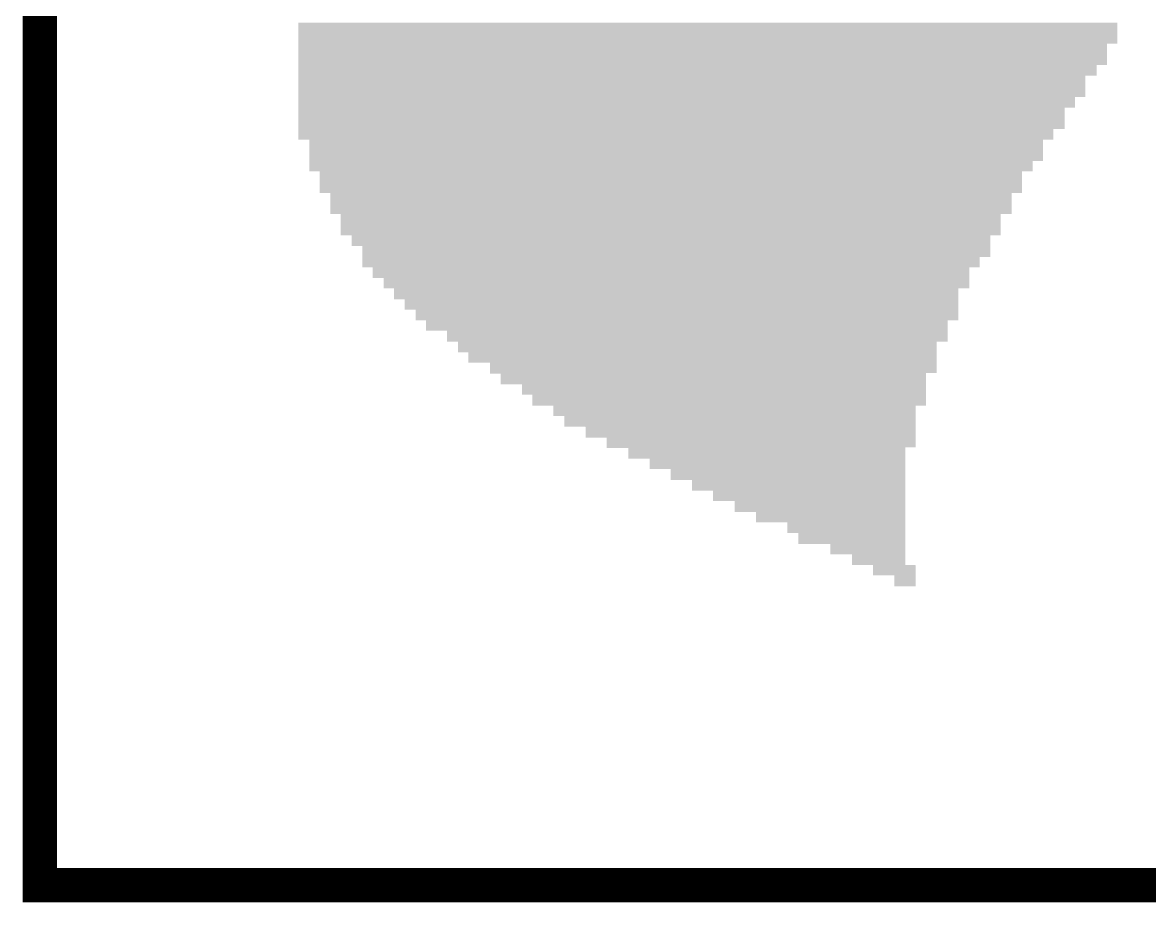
# Model space of a CAD drawing. Extents: x -0.1 to 57.1, y -0.1 to 42.5.
# Drawn here: x 2.215 to 4.503, y 38.965 to 40.752 of the extents above; entities that cross this region are included whole.
import ezdxf

# ---------------------------------------------------------------- set-up
doc = ezdxf.new("R2010")
doc.units = 0
doc.layers.add('02_ASSY1_GBR', color=6, linetype='CONTINUOUS')

msp = doc.modelspace()

# ---------------------------------------------------------------- linework, layer by layer
at = {"layer": '02_ASSY1_GBR', "const_width": 0.07}
msp.add_lwpolyline([(19.75, 42.5), (2.25, 42.5), (2.25, 39), (19.75, 39)], dxfattribs=at)
at = {"layer": '02_ASSY1_GBR'}
for points in [[(2.77502, 40.751852), (2.77502, 40.75198), (4.438, 40.751852), (4.438128, 40.75198)], [(2.77502, 40.709054), (2.77502, 40.751852), (4.43798, 40.709054), (4.438, 40.751852)], [(2.77502, 40.709), (2.77502, 40.709054), (4.437926, 40.709), (4.43798, 40.709054)], [(2.77502, 40.70898), (2.77502, 40.709), (4.417128, 40.70898), (4.437926, 40.709)], [(2.77502, 40.708852), (2.77502, 40.70898), (4.417, 40.708852), (4.417128, 40.70898)], [(2.77502, 40.666054), (2.77502, 40.708852), (4.41698, 40.666054), (4.417, 40.708852)], [(2.77502, 40.666), (2.77502, 40.666054), (4.416926, 40.666), (4.41698, 40.666054)], [(2.77502, 40.66598), (2.77502, 40.666), (4.396128, 40.66598), (4.416926, 40.666)], [(2.77502, 40.665852), (2.77502, 40.66598), (4.396, 40.665852), (4.396128, 40.66598)], [(2.77502, 40.644054), (2.77502, 40.665852), (4.39598, 40.644054), (4.396, 40.665852)], [(2.77502, 40.644), (2.77502, 40.644054), (4.395926, 40.644), (4.39598, 40.644054)], [(2.77502, 40.64398), (2.77502, 40.644), (4.373128, 40.64398), (4.395926, 40.644)], [(2.77502, 40.643852), (2.77502, 40.64398), (4.373, 40.643852), (4.373128, 40.64398)], [(2.77502, 40.601054), (2.77502, 40.643852), (4.37298, 40.601054), (4.373, 40.643852)], [(2.77502, 40.601), (2.77502, 40.601054), (4.372926, 40.601), (4.37298, 40.601054)], [(2.77502, 40.60098), (2.77502, 40.601), (4.352128, 40.60098), (4.372926, 40.601)], [(2.77502, 40.600852), (2.77502, 40.60098), (4.352, 40.600852), (4.352128, 40.60098)], [(2.77502, 40.579054), (2.77502, 40.600852), (4.35198, 40.579054), (4.352, 40.600852)], [(2.77502, 40.579), (2.77502, 40.579054), (4.351926, 40.579), (4.35198, 40.579054)], [(2.77502, 40.57898), (2.77502, 40.579), (4.331128, 40.57898), (4.351926, 40.579)], [(2.77502, 40.578852), (2.77502, 40.57898), (4.331, 40.578852), (4.331128, 40.57898)], [(2.77502, 40.536054), (2.77502, 40.578852), (4.33098, 40.536054), (4.331, 40.578852)], [(2.77502, 40.536), (2.77502, 40.536054), (4.330926, 40.536), (4.33098, 40.536054)], [(2.77502, 40.53598), (2.77502, 40.536), (4.308128, 40.53598), (4.330926, 40.536)], [(2.77502, 40.535852), (2.77502, 40.53598), (4.308, 40.535852), (4.308128, 40.53598)], [(2.77502, 40.514054), (2.77502, 40.535852), (4.30798, 40.514054), (4.308, 40.535852)], [(2.775074, 40.514), (2.77502, 40.514054), (4.307926, 40.514), (4.30798, 40.514054)], [(2.796872, 40.51398), (2.796852, 40.514), (4.287128, 40.51398), (4.307926, 40.514)], [(2.79698, 40.513872), (2.796872, 40.51398), (4.28702, 40.513872), (4.287128, 40.51398)], [(2.796982, 40.513852), (2.79698, 40.513872), (4.287, 40.513852), (4.28702, 40.513872)], [(2.796994, 40.471054), (2.796982, 40.513852), (4.28698, 40.471054), (4.287, 40.513852)], [(2.796994, 40.471), (2.796994, 40.471054), (4.286926, 40.471), (4.28698, 40.471054)], [(2.796994, 40.47098), (2.796994, 40.471), (4.266128, 40.47098), (4.286926, 40.471)], [(2.796994, 40.470852), (2.796994, 40.47098), (4.266, 40.470852), (4.266128, 40.47098)], [(2.797, 40.450074), (2.796994, 40.470852), (4.26598, 40.450074), (4.266, 40.470852)], [(2.79702, 40.450054), (2.797, 40.450074), (4.26598, 40.450054), (4.26598, 40.450074)], [(2.797054, 40.45002), (2.79702, 40.450054), (4.265946, 40.45002), (4.26598, 40.450054)], [(2.817852, 40.45), (2.797054, 40.45002), (4.265926, 40.45), (4.265946, 40.45002)], [(2.817872, 40.44998), (2.817852, 40.45), (4.244128, 40.44998), (4.265926, 40.45)], [(2.81798, 40.449872), (2.817872, 40.44998), (4.24402, 40.449872), (4.244128, 40.44998)], [(2.817982, 40.449852), (2.81798, 40.449872), (4.244, 40.449852), (4.24402, 40.449872)], [(2.818, 40.406074), (2.817982, 40.449852), (4.24398, 40.406074), (4.244, 40.449852)], [(2.81802, 40.406054), (2.818, 40.406074), (4.24398, 40.406054), (4.24398, 40.406074)], [(2.818054, 40.40602), (2.81802, 40.406054), (4.243946, 40.40602), (4.24398, 40.406054)], [(2.839852, 40.406), (2.818054, 40.40602), (4.243926, 40.406), (4.243946, 40.40602)], [(2.839872, 40.40598), (2.839852, 40.406), (4.223128, 40.40598), (4.243926, 40.406)], [(2.83998, 40.405872), (2.839872, 40.40598), (4.22302, 40.405872), (4.223128, 40.40598)], [(2.839982, 40.405852), (2.83998, 40.405872), (4.223, 40.405852), (4.22302, 40.405872)], [(2.84, 40.363074), (2.839982, 40.405852), (4.22298, 40.363074), (4.223, 40.405852)], [(2.84002, 40.363054), (2.84, 40.363074), (4.22298, 40.363054), (4.22298, 40.363074)], [(2.840054, 40.36302), (2.84002, 40.363054), (4.222946, 40.36302), (4.22298, 40.363054)], [(2.860852, 40.363), (2.840054, 40.36302), (4.222926, 40.363), (4.222946, 40.36302)], [(2.860872, 40.36298), (2.860852, 40.363), (4.201128, 40.36298), (4.222926, 40.363)], [(2.86098, 40.362872), (2.860872, 40.36298), (4.20102, 40.362872), (4.201128, 40.36298)], [(2.860982, 40.362852), (2.86098, 40.362872), (4.201, 40.362852), (4.20102, 40.362872)], [(2.861, 40.320074), (2.860982, 40.362852), (4.20098, 40.320074), (4.201, 40.362852)], [(2.86102, 40.320054), (2.861, 40.320074), (4.20098, 40.320054), (4.20098, 40.320074)], [(2.861054, 40.32002), (2.86102, 40.320054), (4.200946, 40.32002), (4.20098, 40.320054)], [(2.882852, 40.32), (2.861054, 40.32002), (4.200926, 40.32), (4.200946, 40.32002)], [(2.882872, 40.31998), (2.882852, 40.32), (4.180128, 40.31998), (4.200926, 40.32)], [(2.88298, 40.319872), (2.882872, 40.31998), (4.18002, 40.319872), (4.180128, 40.31998)], [(2.882982, 40.319852), (2.88298, 40.319872), (4.18, 40.319852), (4.18002, 40.319872)], [(2.883, 40.298074), (2.882982, 40.319852), (4.17999, 40.298074), (4.18, 40.319852)], [(2.883054, 40.29802), (2.883, 40.298074), (4.17999, 40.29802), (4.17999, 40.298074)], [(2.904852, 40.298), (2.883054, 40.29802), (4.17999, 40.298), (4.17999, 40.29802)], [(2.90498, 40.297872), (2.904852, 40.298), (4.179988, 40.297872), (4.17999, 40.298)], [(2.904992, 40.276054), (2.90498, 40.297872), (4.17998, 40.276054), (4.179988, 40.297872)], [(2.904992, 40.276), (2.904992, 40.276054), (4.179926, 40.276), (4.17998, 40.276054)], [(2.904992, 40.27598), (2.904992, 40.276), (4.158128, 40.27598), (4.179926, 40.276)], [(2.904992, 40.275852), (2.904992, 40.27598), (4.158, 40.275852), (4.158128, 40.27598)], [(2.905, 40.255074), (2.904992, 40.275852), (4.15798, 40.255074), (4.158, 40.275852)], [(2.90502, 40.255054), (2.905, 40.255074), (4.15798, 40.255054), (4.15798, 40.255074)], [(2.905054, 40.25502), (2.90502, 40.255054), (4.157946, 40.25502), (4.15798, 40.255054)], [(2.925852, 40.255), (2.905054, 40.25502), (4.157926, 40.255), (4.157946, 40.25502)], [(2.925872, 40.25498), (2.925852, 40.255), (4.137128, 40.25498), (4.157926, 40.255)], [(2.92598, 40.254872), (2.925872, 40.25498), (4.13702, 40.254872), (4.137128, 40.25498)], [(2.925982, 40.254852), (2.92598, 40.254872), (4.137, 40.254852), (4.13702, 40.254872)], [(2.926, 40.233074), (2.925982, 40.254852), (4.136988, 40.233074), (4.137, 40.254852)], [(2.926054, 40.23302), (2.926, 40.233074), (4.136988, 40.23302), (4.136988, 40.233074)], [(2.947852, 40.233), (2.926054, 40.23302), (4.136988, 40.233), (4.136988, 40.23302)], [(2.94798, 40.232872), (2.947852, 40.233), (4.136988, 40.232872), (4.136988, 40.233)], [(2.948, 40.212074), (2.94798, 40.232872), (4.13698, 40.212074), (4.136988, 40.232872)], [(2.94802, 40.212054), (2.948, 40.212074), (4.13698, 40.212054), (4.13698, 40.212074)], [(2.948054, 40.21202), (2.94802, 40.212054), (4.136946, 40.21202), (4.13698, 40.212054)], [(2.968852, 40.212), (2.948054, 40.21202), (4.136926, 40.212), (4.136946, 40.21202)], [(2.968872, 40.21198), (2.968852, 40.212), (4.115128, 40.21198), (4.136926, 40.212)], [(2.96898, 40.211872), (2.968872, 40.21198), (4.11502, 40.211872), (4.115128, 40.21198)], [(2.968982, 40.211852), (2.96898, 40.211872), (4.115, 40.211852), (4.11502, 40.211872)], [(2.969, 40.190074), (2.968982, 40.211852), (4.114992, 40.190074), (4.115, 40.211852)], [(2.969054, 40.19002), (2.969, 40.190074), (4.114992, 40.19002), (4.114992, 40.190074)], [(2.990852, 40.19), (2.969054, 40.19002), (4.114992, 40.19), (4.114992, 40.19002)], [(2.99098, 40.189872), (2.990852, 40.19), (4.114992, 40.189872), (4.114992, 40.19)], [(2.991, 40.169074), (2.99098, 40.189872), (4.114986, 40.169074), (4.114992, 40.189872)], [(2.991054, 40.16902), (2.991, 40.169074), (4.114986, 40.16902), (4.114986, 40.169074)], [(3.012852, 40.169), (2.991054, 40.16902), (4.114986, 40.169), (4.114986, 40.16902)], [(3.01298, 40.168872), (3.012852, 40.169), (4.114986, 40.168872), (4.114986, 40.169)], [(3.013, 40.147074), (3.01298, 40.168872), (4.11498, 40.147074), (4.114986, 40.168872)], [(3.01302, 40.147054), (3.013, 40.147074), (4.11498, 40.147054), (4.11498, 40.147074)], [(3.013054, 40.14702), (3.01302, 40.147054), (4.114946, 40.14702), (4.11498, 40.147054)], [(3.033852, 40.147), (3.013054, 40.14702), (4.114926, 40.147), (4.114946, 40.14702)], [(3.033872, 40.14698), (3.033852, 40.147), (4.093128, 40.14698), (4.114926, 40.147)], [(3.03398, 40.146872), (3.033872, 40.14698), (4.09302, 40.146872), (4.093128, 40.14698)], [(3.033982, 40.146852), (3.03398, 40.146872), (4.093, 40.146852), (4.09302, 40.146872)], [(3.034, 40.126074), (3.033982, 40.146852), (4.09299, 40.126074), (4.093, 40.146852)], [(3.034054, 40.12602), (3.034, 40.126074), (4.09299, 40.12602), (4.09299, 40.126074)], [(3.076852, 40.126), (3.034054, 40.12602), (4.09299, 40.126), (4.09299, 40.12602)], [(3.07698, 40.125872), (3.076852, 40.126), (4.09299, 40.125872), (4.09299, 40.126)], [(3.077, 40.104074), (3.07698, 40.125872), (4.09298, 40.104074), (4.09299, 40.125872)], [(3.07702, 40.104054), (3.077, 40.104074), (4.09298, 40.104054), (4.09298, 40.104074)], [(3.077054, 40.10402), (3.07702, 40.104054), (4.092946, 40.10402), (4.09298, 40.104054)], [(3.098852, 40.104), (3.077054, 40.10402), (4.092926, 40.104), (4.092946, 40.10402)], [(3.098872, 40.10398), (3.098852, 40.104), (4.071128, 40.10398), (4.092926, 40.104)], [(3.09898, 40.103872), (3.098872, 40.10398), (4.07102, 40.103872), (4.071128, 40.10398)], [(3.098982, 40.103852), (3.09898, 40.103872), (4.071, 40.103852), (4.07102, 40.103872)], [(3.099, 40.082074), (3.098982, 40.103852), (4.070992, 40.082074), (4.071, 40.103852)], [(3.099054, 40.08202), (3.099, 40.082074), (4.070992, 40.08202), (4.070992, 40.082074)], [(3.119852, 40.082), (3.099054, 40.08202), (4.070992, 40.082), (4.070992, 40.08202)], [(3.11998, 40.081872), (3.119852, 40.082), (4.070992, 40.081872), (4.070992, 40.082)], [(3.12, 40.061074), (3.11998, 40.081872), (4.070986, 40.061074), (4.070992, 40.081872)], [(3.120054, 40.06102), (3.12, 40.061074), (4.070986, 40.06102), (4.070986, 40.061074)], [(3.163852, 40.061), (3.120054, 40.06102), (4.070986, 40.061), (4.070986, 40.06102)], [(3.16398, 40.060872), (3.163852, 40.061), (4.070986, 40.060872), (4.070986, 40.061)], [(3.164, 40.040054), (3.16398, 40.060872), (4.07098, 40.040054), (4.070986, 40.060872)], [(3.164, 40.04), (3.164, 40.040054), (4.070926, 40.04), (4.07098, 40.040054)], [(3.164, 40.03998), (3.164, 40.04), (4.049128, 40.03998), (4.070926, 40.04)], [(3.164, 40.039852), (3.164, 40.03998), (4.049, 40.039852), (4.049128, 40.03998)], [(3.164, 40.039074), (3.164, 40.039852), (4.048998, 40.039074), (4.049, 40.039852)], [(3.164054, 40.03902), (3.164, 40.039074), (4.048998, 40.03902), (4.048998, 40.039074)], [(3.185852, 40.039), (3.164054, 40.03902), (4.048998, 40.039), (4.048998, 40.03902)], [(3.18598, 40.038872), (3.185852, 40.039), (4.048998, 40.038872), (4.048998, 40.039)], [(3.186, 40.017074), (3.18598, 40.038872), (4.048992, 40.017074), (4.048998, 40.038872)], [(3.186054, 40.01702), (3.186, 40.017074), (4.048992, 40.01702), (4.048992, 40.017074)], [(3.228852, 40.017), (3.186054, 40.01702), (4.048992, 40.017), (4.048992, 40.01702)], [(3.22898, 40.016872), (3.228852, 40.017), (4.048992, 40.016872), (4.048992, 40.017)], [(3.229, 39.996074), (3.22898, 40.016872), (4.048986, 39.996074), (4.048992, 40.016872)], [(3.229054, 39.99602), (3.229, 39.996074), (4.048986, 39.99602), (4.048986, 39.996074)], [(3.249852, 39.996), (3.229054, 39.99602), (4.048986, 39.996), (4.048986, 39.99602)], [(3.24998, 39.995872), (3.249852, 39.996), (4.048986, 39.995872), (4.048986, 39.996)], [(3.25, 39.974074), (3.24998, 39.995872), (4.04898, 39.974074), (4.048986, 39.995872)], [(3.25002, 39.974054), (3.25, 39.974074), (4.04898, 39.974054), (4.04898, 39.974074)], [(3.250054, 39.97402), (3.25002, 39.974054), (4.048946, 39.97402), (4.04898, 39.974054)], [(3.292852, 39.974), (3.250054, 39.97402), (4.048926, 39.974), (4.048946, 39.97402)], [(3.292872, 39.97398), (3.292852, 39.974), (4.028128, 39.97398), (4.048926, 39.974)], [(3.29298, 39.973872), (3.292872, 39.97398), (4.02802, 39.973872), (4.028128, 39.97398)], [(3.292982, 39.973852), (3.29298, 39.973872), (4.028, 39.973852), (4.02802, 39.973872)], [(3.293, 39.953074), (3.292982, 39.973852), (4.027994, 39.953074), (4.028, 39.973852)], [(3.293054, 39.95302), (3.293, 39.953074), (4.027994, 39.95302), (4.027994, 39.953074)], [(3.314852, 39.953), (3.293054, 39.95302), (4.027994, 39.953), (4.027994, 39.95302)], [(3.31498, 39.952872), (3.314852, 39.953), (4.027994, 39.952872), (4.027994, 39.953)], [(3.315, 39.931074), (3.31498, 39.952872), (4.027988, 39.931074), (4.027994, 39.952872)], [(3.315054, 39.93102), (3.315, 39.931074), (4.027988, 39.93102), (4.027988, 39.931074)], [(3.357852, 39.931), (3.315054, 39.93102), (4.027988, 39.931), (4.027988, 39.93102)], [(3.35798, 39.930872), (3.357852, 39.931), (4.027988, 39.930872), (4.027988, 39.931)], [(3.358, 39.909074), (3.35798, 39.930872), (4.027984, 39.909074), (4.027988, 39.930872)], [(3.358054, 39.90902), (3.358, 39.909074), (4.027984, 39.90902), (4.027984, 39.909074)], [(3.400852, 39.909), (3.358054, 39.90902), (4.027984, 39.909), (4.027984, 39.90902)], [(3.40098, 39.908872), (3.400852, 39.909), (4.027984, 39.908872), (4.027984, 39.909)], [(3.401, 39.889054), (3.40098, 39.908872), (4.02798, 39.889054), (4.027984, 39.908872)], [(3.401, 39.889), (3.401, 39.889054), (4.027926, 39.889), (4.02798, 39.889054)], [(3.401, 39.88898), (3.401, 39.889), (4.007128, 39.88898), (4.027926, 39.889)], [(3.401, 39.888852), (3.401, 39.88898), (4.007, 39.888852), (4.007128, 39.88898)], [(3.401, 39.888074), (3.401, 39.888852), (4.007002, 39.888074), (4.007, 39.888852)], [(3.401054, 39.88802), (3.401, 39.888074), (4.007002, 39.88802), (4.007002, 39.888074)], [(3.444852, 39.888), (3.401054, 39.88802), (4.007002, 39.888), (4.007002, 39.88802)], [(3.44498, 39.887872), (3.444852, 39.888), (4.007002, 39.887872), (4.007002, 39.888)], [(3.445, 39.866074), (3.44498, 39.887872), (4.007002, 39.866074), (4.007002, 39.887872)], [(3.445054, 39.86602), (3.445, 39.866074), (4.007002, 39.86602), (4.007002, 39.866074)], [(3.487852, 39.866), (3.445054, 39.86602), (4.007002, 39.866), (4.007002, 39.86602)], [(3.48798, 39.865872), (3.487852, 39.866), (4.007002, 39.865872), (4.007002, 39.866)], [(3.488, 39.845074), (3.48798, 39.865872), (4.007004, 39.845074), (4.007002, 39.865872)], [(3.488054, 39.84502), (3.488, 39.845074), (4.007004, 39.84502), (4.007004, 39.845074)], [(3.530852, 39.845), (3.488054, 39.84502), (4.007004, 39.845), (4.007004, 39.84502)], [(3.53098, 39.844872), (3.530852, 39.845), (4.007004, 39.844872), (4.007004, 39.845)], [(3.531, 39.823074), (3.53098, 39.844872), (4.007006, 39.823074), (4.007004, 39.844872)], [(3.531054, 39.82302), (3.531, 39.823074), (4.007006, 39.82302), (4.007006, 39.823074)], [(3.573852, 39.823), (3.531054, 39.82302), (4.007006, 39.823), (4.007006, 39.82302)], [(3.57398, 39.822872), (3.573852, 39.823), (4.007006, 39.822872), (4.007006, 39.823)], [(3.574, 39.801074), (3.57398, 39.822872), (4.007008, 39.801074), (4.007006, 39.822872)], [(3.574054, 39.80102), (3.574, 39.801074), (4.007008, 39.80102), (4.007008, 39.801074)], [(3.616852, 39.801), (3.574054, 39.80102), (4.007008, 39.801), (4.007008, 39.80102)], [(3.61698, 39.800872), (3.616852, 39.801), (4.007008, 39.800872), (4.007008, 39.801)], [(3.617, 39.780074), (3.61698, 39.800872), (4.00701, 39.780074), (4.007008, 39.800872)], [(3.617054, 39.78002), (3.617, 39.780074), (4.00701, 39.78002), (4.00701, 39.780074)], [(3.660852, 39.78), (3.617054, 39.78002), (4.00701, 39.78), (4.00701, 39.78002)], [(3.66098, 39.779872), (3.660852, 39.78), (4.00701, 39.779872), (4.00701, 39.78)], [(3.661, 39.758074), (3.66098, 39.779872), (4.007012, 39.758074), (4.00701, 39.779872)], [(3.661054, 39.75802), (3.661, 39.758074), (4.007012, 39.75802), (4.007012, 39.758074)], [(3.703852, 39.758), (3.661054, 39.75802), (4.007012, 39.758), (4.007012, 39.75802)], [(3.70398, 39.757872), (3.703852, 39.758), (4.007012, 39.757872), (4.007012, 39.758)], [(3.704, 39.737074), (3.70398, 39.757872), (4.007014, 39.737074), (4.007012, 39.757872)], [(3.704054, 39.73702), (3.704, 39.737074), (4.007014, 39.73702), (4.007014, 39.737074)], [(3.767852, 39.737), (3.704054, 39.73702), (4.007014, 39.737), (4.007014, 39.73702)], [(3.76798, 39.736872), (3.767852, 39.737), (4.007014, 39.736872), (4.007014, 39.737)], [(3.768, 39.715074), (3.76798, 39.736872), (4.007016, 39.715074), (4.007014, 39.736872)], [(3.768054, 39.71502), (3.768, 39.715074), (4.007016, 39.71502), (4.007016, 39.715074)], [(3.789852, 39.715), (3.768054, 39.71502), (4.007016, 39.715), (4.007016, 39.71502)], [(3.78998, 39.714872), (3.789852, 39.715), (4.007016, 39.714872), (4.007016, 39.715)], [(3.79, 39.693074), (3.78998, 39.714872), (4.007018, 39.693074), (4.007016, 39.714872)], [(3.790054, 39.69302), (3.79, 39.693074), (4.007018, 39.69302), (4.007018, 39.693074)], [(3.854852, 39.693), (3.790054, 39.69302), (4.007018, 39.693), (4.007018, 39.69302)], [(3.85498, 39.692872), (3.854852, 39.693), (4.007018, 39.692872), (4.007018, 39.693)], [(3.855, 39.672074), (3.85498, 39.692872), (4.00702, 39.672074), (4.007018, 39.692872)], [(3.855054, 39.67202), (3.855, 39.672074), (4.00702, 39.67202), (4.00702, 39.672074)], [(3.898852, 39.672), (3.855054, 39.67202), (4.00702, 39.672), (4.00702, 39.67202)], [(3.89898, 39.671872), (3.898852, 39.672), (4.00702, 39.671872), (4.00702, 39.672)], [(3.899, 39.650128), (3.89898, 39.671872), (4.00702, 39.650128), (4.00702, 39.671872)], [(3.899, 39.650074), (3.899, 39.650128), (4.007074, 39.650074), (4.00702, 39.650128)], [(3.899054, 39.65002), (3.899, 39.650074), (4.007128, 39.65002), (4.007074, 39.650074)], [(3.941852, 39.65), (3.899054, 39.65002), (4.007148, 39.65), (4.007128, 39.65002)], [(3.941872, 39.64998), (3.941852, 39.65), (4.027946, 39.64998), (4.007148, 39.65)], [(3.941924, 39.649928), (3.941872, 39.64998), (4.028, 39.649928), (4.027946, 39.64998)], [(3.94198, 39.649872), (3.941924, 39.649928), (4.027998, 39.649872), (4.028, 39.649928)], [(3.942, 39.629074), (3.94198, 39.649872), (4.02799, 39.629074), (4.027998, 39.649872)], [(3.942054, 39.62902), (3.942, 39.629074), (4.02799, 39.62902), (4.02799, 39.629074)], [(3.984852, 39.629), (3.942054, 39.62902), (4.02799, 39.629), (4.02799, 39.62902)], [(3.98498, 39.628872), (3.984852, 39.629), (4.02799, 39.628872), (4.02799, 39.629)], [(3.985, 39.607074), (3.98498, 39.628872), (4.02798, 39.607074), (4.02799, 39.628872)], [(3.98502, 39.607054), (3.985, 39.607074), (4.02798, 39.607054), (4.02798, 39.607074)], [(3.985054, 39.60702), (3.98502, 39.607054), (4.027946, 39.60702), (4.02798, 39.607054)], [(4.027928, 39.607), (3.985054, 39.60702), (4.027928, 39.607), (4.027946, 39.60702)]]:
    msp.add_solid(points, dxfattribs=at)

doc.saveas('drawing.dxf')
